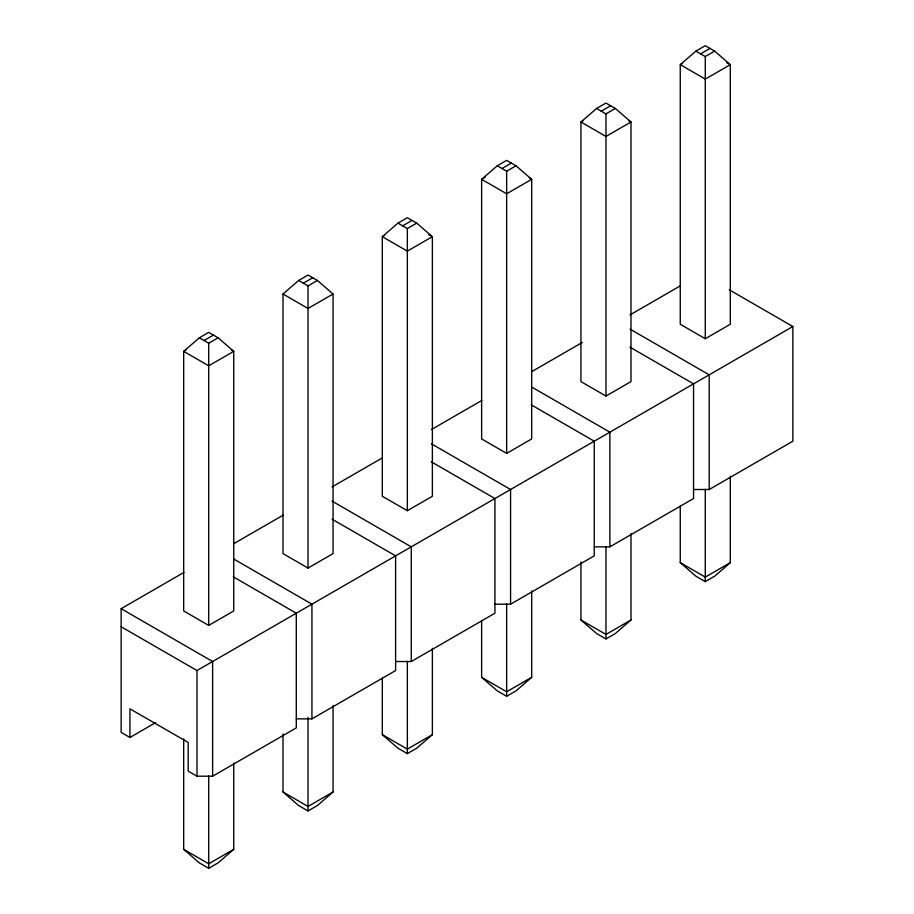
<?xml version="1.0" encoding="UTF-8"?>
<svg xmlns="http://www.w3.org/2000/svg" width="914" height="914" viewBox="0 0 914 914"><rect width="100%" height="100%" fill="white"/><g stroke="black" fill="none" stroke-linecap="round" stroke-linejoin="round"><path stroke-width="1.37" d="M199.332 337.803L183.691 351.353L183.691 610.952L208.723 625.404L233.744 610.952L233.744 351.353L218.103 337.803L208.723 332.388L199.332 337.803L208.723 343.218L218.103 337.803M283.009 294.011L298.649 280.472L308.029 275.045L317.409 280.472L333.05 294.011L333.05 553.621L308.029 568.062L283.009 553.621L283.009 294.011L308.029 308.464L333.05 294.011M397.956 223.13L382.315 236.68L382.315 496.279L407.347 510.72L432.368 496.279L432.368 236.68L416.727 223.13L407.347 217.715L397.956 223.13L407.347 228.546L416.727 223.13M497.273 165.788L481.632 179.338L481.632 438.937L506.653 453.39L531.685 438.937L531.685 179.338L516.044 165.788L506.653 160.373L497.273 165.788L506.653 171.215L516.044 165.788M596.591 108.458L580.95 121.996L580.95 381.606L605.971 396.048L630.991 381.606L630.991 121.996L615.351 108.458L605.971 103.042L596.591 108.458L605.971 113.873L615.351 108.458M695.897 51.115L680.256 64.666L680.256 324.264L705.277 338.717L730.309 324.264L730.309 64.666L714.668 51.115L705.277 45.7L695.897 51.115L705.277 56.531L714.668 51.115M233.744 762.973L233.744 849.335L218.103 862.885L208.723 868.3L199.332 862.885L183.691 849.335L183.691 738.9M333.05 705.631L333.05 792.004L317.409 805.542L308.029 810.958L298.649 805.542L283.009 792.004L283.009 733.953M432.368 648.289L432.368 734.662L416.727 748.212L407.347 753.627L397.956 748.212L382.315 734.662L382.315 678.028M531.685 590.958L531.685 677.32L516.044 690.87L506.653 696.285L497.273 690.87L481.632 677.32L481.632 620.686M630.991 533.616L630.991 619.989L615.351 633.528L605.971 638.955L596.591 633.528L580.95 619.989L580.95 561.939M730.309 476.274L730.309 562.647L714.668 576.197L705.277 581.612L695.897 576.197L680.256 562.647L680.256 506.013M186.079 349.971L183.691 351.353L208.723 365.794L233.744 351.353L231.356 349.971M384.703 235.298L382.315 236.68L407.347 251.122L432.368 236.68M485.208 177.27L481.632 179.338L506.653 193.779L531.685 179.338L529.297 177.967M583.326 120.625L580.95 121.996L605.971 136.449L630.991 121.996L628.615 120.625M682.644 63.283L680.256 64.666L705.277 79.107L730.309 64.666L726.733 62.598M204.028 340.511L213.408 335.095M303.334 283.18L312.725 277.765M402.651 225.838L412.031 220.423M501.969 168.507L511.349 163.08M601.275 111.165L610.666 105.75M700.592 53.823L709.972 48.408M298.649 280.472L308.029 285.888L317.409 280.472M155.677 722.62L129.937 737.484L121.139 732.4L121.139 608.701L183.885 572.461M233.984 543.544L283.203 515.13M332.068 486.922L382.52 457.788M431.374 429.58L481.827 400.458M531.925 371.53L582.367 342.407M630.009 314.907L680.45 285.774M121.139 626.753L196.99 670.545L792.861 326.527L792.861 441.199L709.195 489.504L693.555 489.504M129.937 737.484L129.937 708.818L188.193 742.454L188.193 771.119L196.99 776.192L212.631 776.192L296.296 727.887L296.296 613.214L233.241 576.803M296.296 718.861L311.937 718.861L395.613 670.556L395.613 555.872L331.999 519.141M395.613 661.519L411.254 661.519L494.931 613.214L494.931 498.541L431.305 461.81M494.931 604.188L510.572 604.188L594.237 555.872L594.237 441.199L531.183 404.799M594.237 546.846L609.878 546.846L693.555 498.541L693.555 383.857L629.929 347.126M233.744 849.335L208.723 863.787L183.691 849.335M333.05 792.004L308.029 806.445L283.009 792.004M432.368 734.662L407.347 749.114L382.315 734.662M531.685 677.32L506.653 691.772L481.632 677.32M630.991 619.989L605.971 634.43L580.95 619.989M730.309 562.647L705.277 577.1L680.256 562.647M729.246 289.795L792.861 326.527M630.066 329.143L709.195 374.831L709.195 489.504M428.792 234.612L431.18 235.983M531.982 387.193L609.878 432.173L609.878 546.846M431.442 443.827L510.572 489.504L510.572 604.188M332.125 501.158L411.254 546.846L411.254 661.519M234.053 559.208L311.937 604.177L311.937 718.861M121.139 608.701L212.631 661.519L212.631 776.192M705.277 56.531L705.277 338.717M705.277 489.31L705.277 581.612M605.971 113.873L605.971 396.048M605.971 546.652L605.971 638.955M506.653 171.215L506.653 453.39M506.653 603.983L506.653 696.285M407.347 228.546L407.347 510.72M407.347 661.325L407.347 753.627M308.029 285.888L308.029 568.062M308.029 717.25L308.029 810.958M208.723 343.218L208.723 625.404M208.723 775.997L208.723 868.3M196.99 670.545L196.99 776.192"/></g></svg>
